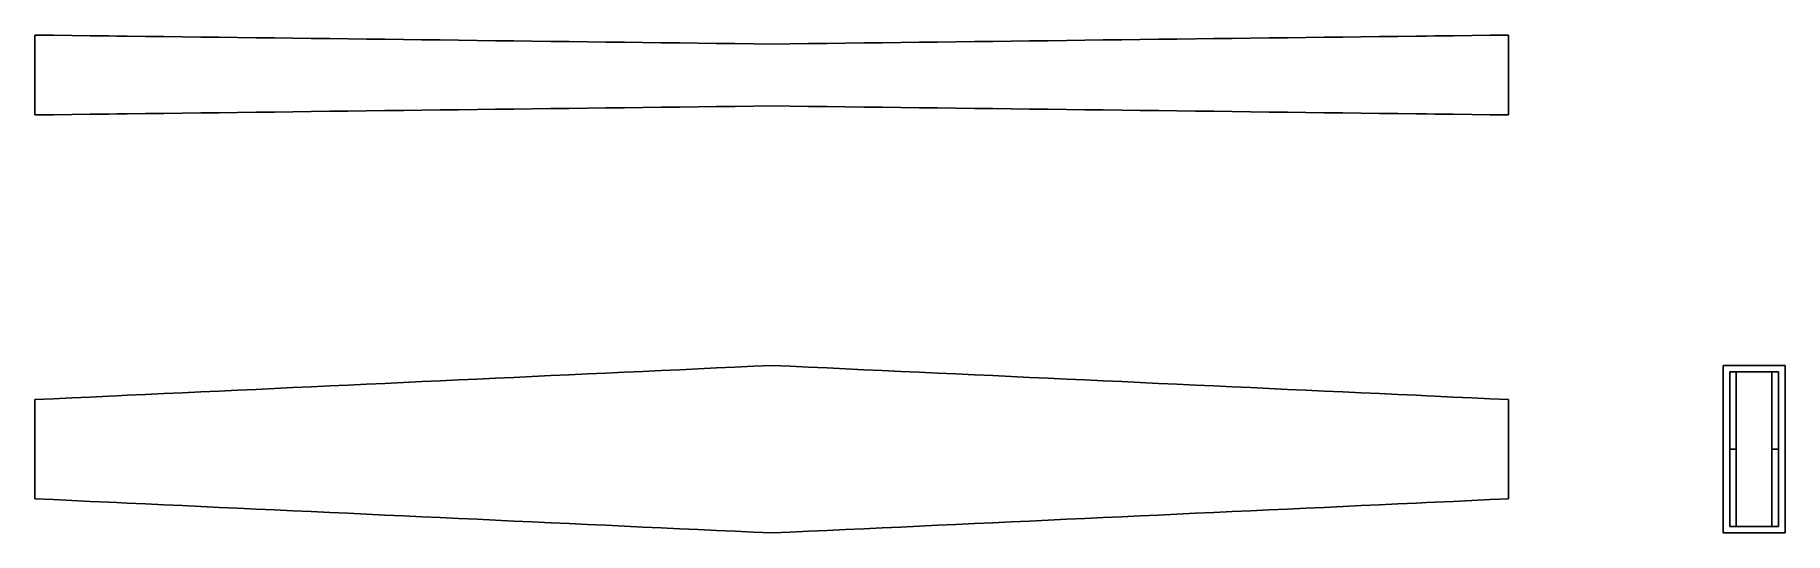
# Model space of a CAD drawing. Header units: inches. Extents: x 0 to 10.7, y -0.5 to 2.5.
import ezdxf

# ---------------------------------------------------------------- set-up
doc = ezdxf.new("R2010")
doc.units = ezdxf.units.IN

msp = doc.modelspace()

# ---------------------------------------------------------------- linework, layer by layer
at = {"layer": 'FRONT'}
for p, q in [((2.5875, 0.422939), (2.7, 0.42816)), ((2.7, 0.42816), (2.8125, 0.433381)), ((2.8125, 0.433381), (2.925, 0.438603)), ((2.925, 0.438603), (3.0375, 0.443824)), ((3.0375, 0.443824), (3.15, 0.449045)), ((3.15, 0.449045), (3.2625, 0.454266)), ((3.2625, 0.454266), (3.375, 0.459488)), ((3.375, 0.459488), (3.4875, 0.464709)), ((3.4875, 0.464709), (3.6, 0.46993)), ((3.6, 0.46993), (3.7125, 0.475151)), ((3.7125, 0.475151), (3.825, 0.480373)), ((3.825, 0.480373), (3.9375, 0.485594)), ((3.9375, 0.485594), (4.05, 0.490815)), ((4.05, 0.490815), (4.1625, 0.496037)), ((4.1625, 0.496037), (4.275, 0.501258)), ((4.275, 0.501258), (4.3875, 0.506479)), ((4.3875, 0.506479), (4.5, 0.5117)), ((4.5, 0.5117), (4.6125, 0.506479)), ((4.6125, 0.506479), (4.725, 0.501258)), ((4.725, 0.501258), (4.8375, 0.496037)), ((4.8375, 0.496037), (4.95, 0.490815)), ((4.95, 0.490815), (5.0625, 0.485594)), ((5.0625, 0.485594), (5.175, 0.480373)), ((5.175, 0.480373), (5.2875, 0.475151)), ((5.2875, 0.475151), (5.4, 0.46993)), ((5.4, 0.46993), (5.5125, 0.464709)), ((5.5125, 0.464709), (5.625, 0.459488)), ((5.625, 0.459488), (5.7375, 0.454266)), ((5.7375, 0.454266), (5.85, 0.449045)), ((5.85, 0.449045), (5.9625, 0.443824)), ((5.9625, 0.443824), (6.075, 0.438603)), ((6.075, 0.438603), (6.1875, 0.433381)), ((6.1875, 0.433381), (6.3, 0.42816)), ((6.3, 0.42816), (6.4125, 0.422939)), ((0.3375, 0.318513), (0.45, 0.323735)), ((0.45, 0.323735), (0.5, 0.326055)), ((0.5, 0.326055), (0.5625, 0.328956)), ((0.5625, 0.328956), (0.675, 0.334177)), ((0.675, 0.334177), (0.7875, 0.339398)), ((0.7875, 0.339398), (0.9, 0.34462)), ((0.9, 0.34462), (1.0125, 0.349841)), ((1.0125, 0.349841), (1.125, 0.355062)), ((1.125, 0.355062), (1.2375, 0.360283)), ((1.2375, 0.360283), (1.35, 0.365505)), ((1.35, 0.365505), (1.4625, 0.370726)), ((1.4625, 0.370726), (1.575, 0.375947)), ((1.575, 0.375947), (1.6875, 0.381169)), ((1.6875, 0.381169), (1.8, 0.38639)), ((1.8, 0.38639), (1.9125, 0.391611)), ((1.9125, 0.391611), (2.025, 0.396832)), ((2.025, 0.396832), (2.1375, 0.402054)), ((2.1375, 0.402054), (2.25, 0.407275)), ((2.25, 0.407275), (2.3625, 0.412496)), ((2.3625, 0.412496), (2.475, 0.417717)), ((2.475, 0.417717), (2.5875, 0.422939)), ((6.4125, 0.422939), (6.525, 0.417717)), ((6.525, 0.417717), (6.6375, 0.412496)), ((6.6375, 0.412496), (6.75, 0.407275)), ((6.75, 0.407275), (6.8625, 0.402054)), ((6.8625, 0.402054), (6.975, 0.396832)), ((6.975, 0.396832), (7.0875, 0.391611)), ((7.0875, 0.391611), (7.2, 0.38639)), ((7.2, 0.38639), (7.3125, 0.381169)), ((7.3125, 0.381169), (7.425, 0.375947)), ((7.425, 0.375947), (7.5375, 0.370726)), ((7.5375, 0.370726), (7.65, 0.365505)), ((7.65, 0.365505), (7.7625, 0.360283)), ((7.7625, 0.360283), (7.875, 0.355062)), ((7.875, 0.355062), (7.9875, 0.349841)), ((7.9875, 0.349841), (8.1, 0.34462)), ((8.1, 0.34462), (8.2125, 0.339398)), ((8.2125, 0.339398), (8.325, 0.334177)), ((8.325, 0.334177), (8.4375, 0.328956)), ((8.4375, 0.328956), (8.5, 0.326055)), ((8.5, 0.326055), (8.55, 0.323735)), ((8.55, 0.323735), (8.6625, 0.318513)), ((0, 0.30285), (0.1125, 0.308071)), ((0, 0.30285), (0, -0.30285)), ((0.1125, 0.308071), (0.225, 0.313292)), ((0.225, 0.313292), (0.3375, 0.318513)), ((8.6625, 0.318513), (8.775, 0.313292)), ((8.775, 0.313292), (8.8875, 0.308071)), ((8.8875, 0.308071), (9, 0.30285)), ((9, 0.30285), (9, -0.30285)), ((0, -0.30285), (0.1125, -0.308071)), ((0.1125, -0.308071), (0.225, -0.313292)), ((0.225, -0.313292), (0.3375, -0.318513)), ((0.3375, -0.318513), (0.45, -0.323735)), ((8.55, -0.323735), (8.6625, -0.318513)), ((8.6625, -0.318513), (8.775, -0.313292)), ((8.775, -0.313292), (8.8875, -0.308071)), ((8.8875, -0.308071), (9, -0.30285)), ((0.45, -0.323735), (0.5, -0.326055)), ((0.5, -0.326055), (0.5625, -0.328956)), ((0.5625, -0.328956), (0.675, -0.334177)), ((0.675, -0.334177), (0.7875, -0.339398)), ((0.7875, -0.339398), (0.9, -0.34462)), ((0.9, -0.34462), (1.0125, -0.349841)), ((1.0125, -0.349841), (1.125, -0.355062)), ((1.125, -0.355062), (1.2375, -0.360283)), ((1.2375, -0.360283), (1.35, -0.365505)), ((1.35, -0.365505), (1.4625, -0.370726)), ((1.4625, -0.370726), (1.575, -0.375947)), ((1.575, -0.375947), (1.6875, -0.381169)), ((1.6875, -0.381169), (1.8, -0.38639)), ((1.8, -0.38639), (1.9125, -0.391611)), ((1.9125, -0.391611), (2.025, -0.396832)), ((2.025, -0.396832), (2.1375, -0.402054)), ((2.1375, -0.402054), (2.25, -0.407275)), ((2.25, -0.407275), (2.3625, -0.412496)), ((2.3625, -0.412496), (2.475, -0.417717)), ((2.475, -0.417717), (2.5875, -0.422939)), ((2.5875, -0.422939), (2.7, -0.42816)), ((6.3, -0.42816), (6.4125, -0.422939)), ((6.4125, -0.422939), (6.525, -0.417717)), ((6.525, -0.417717), (6.6375, -0.412496)), ((6.6375, -0.412496), (6.75, -0.407275)), ((6.75, -0.407275), (6.8625, -0.402054)), ((6.8625, -0.402054), (6.975, -0.396832)), ((6.975, -0.396832), (7.0875, -0.391611)), ((7.0875, -0.391611), (7.2, -0.38639)), ((7.2, -0.38639), (7.3125, -0.381169)), ((7.3125, -0.381169), (7.425, -0.375947)), ((7.425, -0.375947), (7.5375, -0.370726)), ((7.5375, -0.370726), (7.65, -0.365505)), ((7.65, -0.365505), (7.7625, -0.360283)), ((7.7625, -0.360283), (7.875, -0.355062)), ((7.875, -0.355062), (7.9875, -0.349841)), ((7.9875, -0.349841), (8.1, -0.34462)), ((8.1, -0.34462), (8.2125, -0.339398)), ((8.2125, -0.339398), (8.325, -0.334177)), ((8.325, -0.334177), (8.4375, -0.328956)), ((8.4375, -0.328956), (8.5, -0.326055)), ((8.5, -0.326055), (8.55, -0.323735)), ((2.7, -0.42816), (2.8125, -0.433381)), ((2.8125, -0.433381), (2.925, -0.438603)), ((2.925, -0.438603), (3.0375, -0.443824)), ((3.0375, -0.443824), (3.15, -0.449045)), ((3.15, -0.449045), (3.2625, -0.454266)), ((3.2625, -0.454266), (3.375, -0.459488)), ((3.375, -0.459488), (3.4875, -0.464709)), ((3.4875, -0.464709), (3.6, -0.46993)), ((3.6, -0.46993), (3.7125, -0.475151)), ((3.7125, -0.475151), (3.825, -0.480373)), ((3.825, -0.480373), (3.9375, -0.485594)), ((3.9375, -0.485594), (4.05, -0.490815)), ((4.05, -0.490815), (4.1625, -0.496037)), ((4.1625, -0.496037), (4.275, -0.501258)), ((4.275, -0.501258), (4.3875, -0.506479)), ((4.3875, -0.506479), (4.5, -0.5117)), ((4.5, -0.5117), (4.6125, -0.506479)), ((4.6125, -0.506479), (4.725, -0.501258)), ((4.725, -0.501258), (4.8375, -0.496037)), ((4.8375, -0.496037), (4.95, -0.490815)), ((4.95, -0.490815), (5.0625, -0.485594)), ((5.0625, -0.485594), (5.175, -0.480373)), ((5.175, -0.480373), (5.2875, -0.475151)), ((5.2875, -0.475151), (5.4, -0.46993)), ((5.4, -0.46993), (5.5125, -0.464709)), ((5.5125, -0.464709), (5.625, -0.459488)), ((5.625, -0.459488), (5.7375, -0.454266)), ((5.7375, -0.454266), (5.85, -0.449045)), ((5.85, -0.449045), (5.9625, -0.443824)), ((5.9625, -0.443824), (6.075, -0.438603)), ((6.075, -0.438603), (6.1875, -0.433381)), ((6.1875, -0.433381), (6.3, -0.42816))]:
    msp.add_line(p, q, dxfattribs=at)
at = {"layer": 'SECTION'}
for p, q in [((10.688781, 0.5117), (10.311219, 0.5117)), ((10.311219, 0.5117), (10.311219, -0.5117)), ((10.648781, 0.4717), (10.351219, 0.4717)), ((10.351219, 0.4717), (10.351219, -0.4717)), ((10.391219, 0.4717), (10.351219, 0.4717)), ((10.351219, 0.4717), (10.351219, 0)), ((10.391219, 0), (10.391219, 0.4717)), ((10.648781, 0.4717), (10.608781, 0.4717)), ((10.608781, 0.4717), (10.608781, 0)), ((10.648781, -0.4717), (10.648781, 0.4717)), ((10.648781, 0), (10.648781, 0.4717)), ((10.688781, -0.5117), (10.688781, 0.5117)), ((10.351219, 0), (10.391219, 0)), ((10.391219, 0), (10.351219, 0)), ((10.351219, 0), (10.351219, -0.4717)), ((10.391219, -0.4717), (10.391219, 0)), ((10.608781, 0), (10.648781, 0)), ((10.648781, 0), (10.608781, 0)), ((10.608781, 0), (10.608781, -0.4717)), ((10.648781, -0.4717), (10.648781, 0)), ((10.311219, -0.5117), (10.688781, -0.5117)), ((10.351219, -0.4717), (10.648781, -0.4717)), ((10.351219, -0.4717), (10.391219, -0.4717)), ((10.608781, -0.4717), (10.648781, -0.4717))]:
    msp.add_line(p, q, dxfattribs=at)
at = {"layer": 'TOP'}
for p, q in [((0, 2.529199), (0.1125, 2.527816)), ((0, 2.529199), (0, 2.041003)), ((0.1125, 2.527816), (0.225, 2.526433)), ((0.225, 2.526433), (0.3375, 2.52505)), ((0.3375, 2.52505), (0.45, 2.523667)), ((0.45, 2.523667), (0.5, 2.523052)), ((0.5, 2.523052), (0.5625, 2.522284)), ((0.5625, 2.522284), (0.675, 2.520901)), ((0.675, 2.520901), (0.7875, 2.519518)), ((0.7875, 2.519518), (0.9, 2.518135)), ((0.9, 2.518135), (1.0125, 2.516752)), ((1.0125, 2.516752), (1.125, 2.515369)), ((1.125, 2.515369), (1.2375, 2.513986)), ((1.2375, 2.513986), (1.35, 2.512604)), ((1.35, 2.512604), (1.4625, 2.511221)), ((1.4625, 2.511221), (1.575, 2.509838)), ((1.575, 2.509838), (1.6875, 2.508455)), ((1.6875, 2.508455), (1.8, 2.507072)), ((1.8, 2.507072), (1.9125, 2.505689)), ((1.9125, 2.505689), (2.025, 2.504306)), ((2.025, 2.504306), (2.1375, 2.502923)), ((2.1375, 2.502923), (2.25, 2.50154)), ((2.25, 2.50154), (2.3625, 2.500157)), ((2.3625, 2.500157), (2.475, 2.498774)), ((2.475, 2.498774), (2.5875, 2.497391)), ((2.5875, 2.497391), (2.7, 2.496008)), ((2.7, 2.496008), (2.8125, 2.494626)), ((2.8125, 2.494626), (2.925, 2.493243)), ((2.925, 2.493243), (3.0375, 2.49186)), ((3.0375, 2.49186), (3.15, 2.490477)), ((3.15, 2.490477), (3.2625, 2.489094)), ((3.2625, 2.489094), (3.375, 2.487711)), ((3.375, 2.487711), (3.4875, 2.486328)), ((3.4875, 2.486328), (3.6, 2.484945)), ((3.6, 2.484945), (3.7125, 2.483562)), ((3.7125, 2.483562), (3.825, 2.482179)), ((3.825, 2.482179), (3.9375, 2.480796)), ((3.9375, 2.480796), (4.05, 2.479413)), ((4.05, 2.479413), (4.1625, 2.47803)), ((4.1625, 2.47803), (4.275, 2.476648)), ((4.275, 2.476648), (4.3875, 2.475265)), ((4.3875, 2.475265), (4.5, 2.473882)), ((4.5, 2.473882), (4.6125, 2.475265)), ((4.6125, 2.475265), (4.725, 2.476648)), ((4.725, 2.476648), (4.8375, 2.47803)), ((4.8375, 2.47803), (4.95, 2.479413)), ((4.95, 2.479413), (5.0625, 2.480796)), ((5.0625, 2.480796), (5.175, 2.482179)), ((5.175, 2.482179), (5.2875, 2.483562)), ((5.2875, 2.483562), (5.4, 2.484945)), ((5.4, 2.484945), (5.5125, 2.486328)), ((5.5125, 2.486328), (5.625, 2.487711)), ((5.625, 2.487711), (5.7375, 2.489094)), ((5.7375, 2.489094), (5.85, 2.490477)), ((5.85, 2.490477), (5.9625, 2.49186)), ((5.9625, 2.49186), (6.075, 2.493243)), ((6.075, 2.493243), (6.1875, 2.494626)), ((6.1875, 2.494626), (6.3, 2.496008)), ((6.3, 2.496008), (6.4125, 2.497391)), ((6.4125, 2.497391), (6.525, 2.498774)), ((6.525, 2.498774), (6.6375, 2.500157)), ((6.6375, 2.500157), (6.75, 2.50154)), ((6.75, 2.50154), (6.8625, 2.502923)), ((6.8625, 2.502923), (6.975, 2.504306)), ((6.975, 2.504306), (7.0875, 2.505689)), ((7.0875, 2.505689), (7.2, 2.507072)), ((7.2, 2.507072), (7.3125, 2.508455)), ((7.3125, 2.508455), (7.425, 2.509838)), ((7.425, 2.509838), (7.5375, 2.511221)), ((7.5375, 2.511221), (7.65, 2.512604)), ((7.65, 2.512604), (7.7625, 2.513986)), ((7.7625, 2.513986), (7.875, 2.515369)), ((7.875, 2.515369), (7.9875, 2.516752)), ((7.9875, 2.516752), (8.1, 2.518135)), ((8.1, 2.518135), (8.2125, 2.519518)), ((8.2125, 2.519518), (8.325, 2.520901)), ((8.325, 2.520901), (8.4375, 2.522284)), ((8.4375, 2.522284), (8.5, 2.523052)), ((8.5, 2.523052), (8.55, 2.523667)), ((8.55, 2.523667), (8.6625, 2.52505)), ((8.6625, 2.52505), (8.775, 2.526433)), ((8.775, 2.526433), (8.8875, 2.527816)), ((8.8875, 2.527816), (9, 2.529199)), ((9, 2.529199), (9, 2.041003)), ((0, 2.041003), (0.1125, 2.042386)), ((0.1125, 2.042386), (0.225, 2.043769)), ((0.225, 2.043769), (0.3375, 2.045152)), ((0.3375, 2.045152), (0.45, 2.046535)), ((0.45, 2.046535), (0.5, 2.04715)), ((0.5, 2.04715), (0.5625, 2.047918)), ((0.5625, 2.047918), (0.675, 2.049301)), ((0.675, 2.049301), (0.7875, 2.050684)), ((0.7875, 2.050684), (0.9, 2.052067)), ((0.9, 2.052067), (1.0125, 2.05345)), ((1.0125, 2.05345), (1.125, 2.054833)), ((1.125, 2.054833), (1.2375, 2.056216)), ((1.2375, 2.056216), (1.35, 2.057598)), ((1.35, 2.057598), (1.4625, 2.058981)), ((1.4625, 2.058981), (1.575, 2.060364)), ((1.575, 2.060364), (1.6875, 2.061747)), ((1.6875, 2.061747), (1.8, 2.06313)), ((1.8, 2.06313), (1.9125, 2.064513)), ((1.9125, 2.064513), (2.025, 2.065896)), ((2.025, 2.065896), (2.1375, 2.067279)), ((2.1375, 2.067279), (2.25, 2.068662)), ((2.25, 2.068662), (2.3625, 2.070045)), ((2.3625, 2.070045), (2.475, 2.071428)), ((2.475, 2.071428), (2.5875, 2.072811)), ((2.5875, 2.072811), (2.7, 2.074194)), ((2.7, 2.074194), (2.8125, 2.075576)), ((2.8125, 2.075576), (2.925, 2.076959)), ((2.925, 2.076959), (3.0375, 2.078342)), ((3.0375, 2.078342), (3.15, 2.079725)), ((3.15, 2.079725), (3.2625, 2.081108)), ((3.2625, 2.081108), (3.375, 2.082491)), ((3.375, 2.082491), (3.4875, 2.083874)), ((3.4875, 2.083874), (3.6, 2.085257)), ((3.6, 2.085257), (3.7125, 2.08664)), ((3.7125, 2.08664), (3.825, 2.088023)), ((3.825, 2.088023), (3.9375, 2.089406)), ((3.9375, 2.089406), (4.05, 2.090789)), ((4.05, 2.090789), (4.1625, 2.092172)), ((4.1625, 2.092172), (4.275, 2.093554)), ((4.275, 2.093554), (4.3875, 2.094937)), ((4.3875, 2.094937), (4.5, 2.09632)), ((4.5, 2.09632), (4.6125, 2.094937)), ((4.6125, 2.094937), (4.725, 2.093554)), ((4.725, 2.093554), (4.8375, 2.092172)), ((4.8375, 2.092172), (4.95, 2.090789)), ((4.95, 2.090789), (5.0625, 2.089406)), ((5.0625, 2.089406), (5.175, 2.088023)), ((5.175, 2.088023), (5.2875, 2.08664)), ((5.2875, 2.08664), (5.4, 2.085257)), ((5.4, 2.085257), (5.5125, 2.083874)), ((5.5125, 2.083874), (5.625, 2.082491)), ((5.625, 2.082491), (5.7375, 2.081108)), ((5.7375, 2.081108), (5.85, 2.079725)), ((5.85, 2.079725), (5.9625, 2.078342)), ((5.9625, 2.078342), (6.075, 2.076959)), ((6.075, 2.076959), (6.1875, 2.075576)), ((6.1875, 2.075576), (6.3, 2.074194)), ((6.3, 2.074194), (6.4125, 2.072811)), ((6.4125, 2.072811), (6.525, 2.071428)), ((6.525, 2.071428), (6.6375, 2.070045)), ((6.6375, 2.070045), (6.75, 2.068662)), ((6.75, 2.068662), (6.8625, 2.067279)), ((6.8625, 2.067279), (6.975, 2.065896)), ((6.975, 2.065896), (7.0875, 2.064513)), ((7.0875, 2.064513), (7.2, 2.06313)), ((7.2, 2.06313), (7.3125, 2.061747)), ((7.3125, 2.061747), (7.425, 2.060364)), ((7.425, 2.060364), (7.5375, 2.058981)), ((7.5375, 2.058981), (7.65, 2.057598)), ((7.65, 2.057598), (7.7625, 2.056216)), ((7.7625, 2.056216), (7.875, 2.054833)), ((7.875, 2.054833), (7.9875, 2.05345)), ((7.9875, 2.05345), (8.1, 2.052067)), ((8.1, 2.052067), (8.2125, 2.050684)), ((8.2125, 2.050684), (8.325, 2.049301)), ((8.325, 2.049301), (8.4375, 2.047918)), ((8.4375, 2.047918), (8.5, 2.04715)), ((8.5, 2.04715), (8.55, 2.046535)), ((8.55, 2.046535), (8.6625, 2.045152)), ((8.6625, 2.045152), (8.775, 2.043769)), ((8.775, 2.043769), (8.8875, 2.042386)), ((8.8875, 2.042386), (9, 2.041003))]:
    msp.add_line(p, q, dxfattribs=at)

doc.saveas('drawing.dxf')
